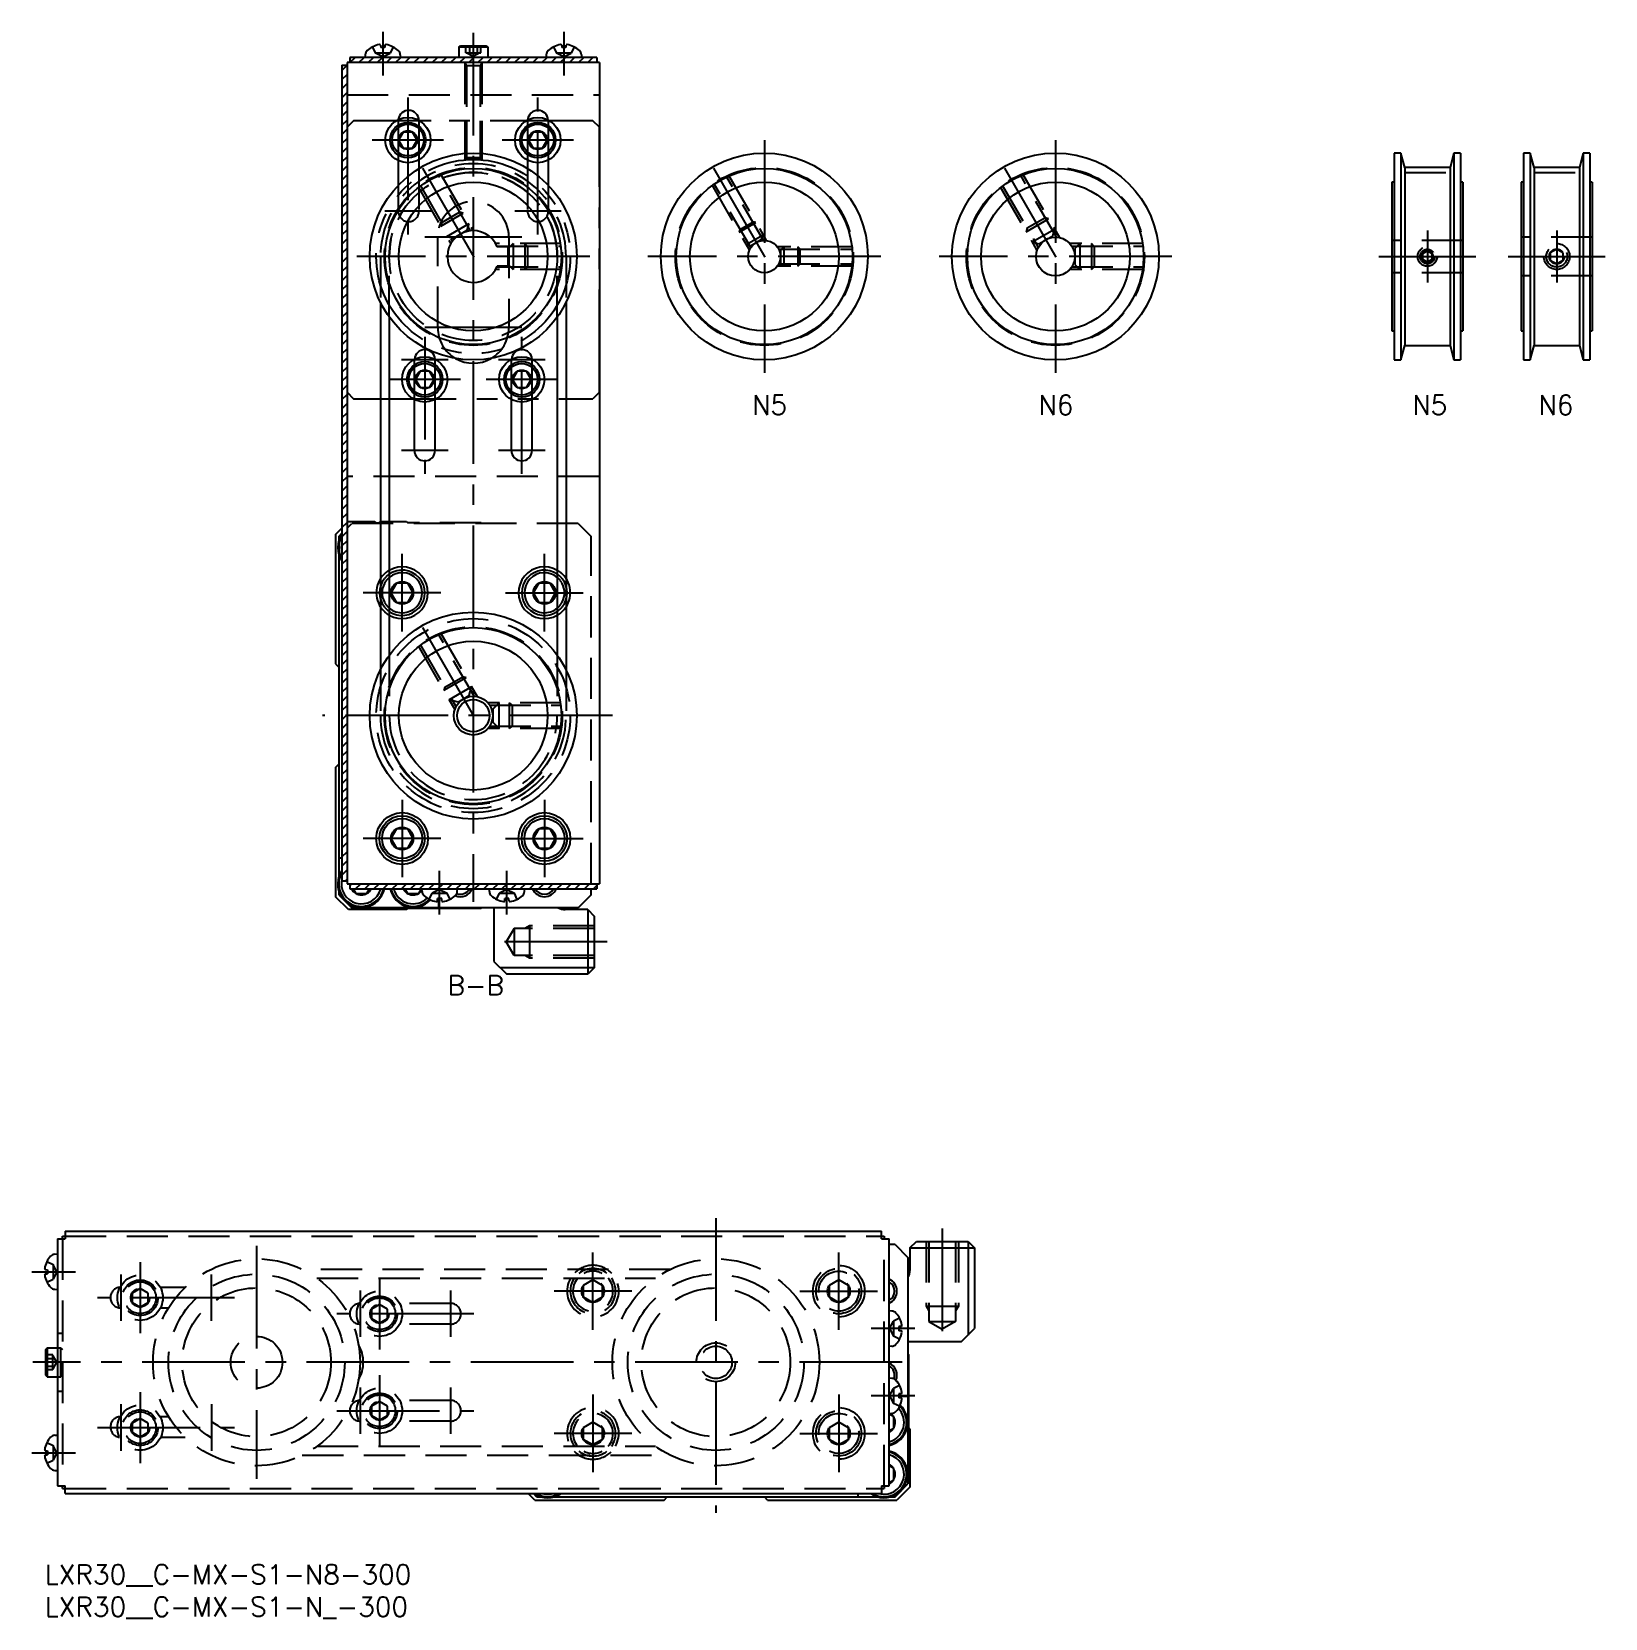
# Model space of a CAD drawing. Extents: x -2 to 623, y -8 to 279.
# Drawn here: x -2 to 241.3, y -8.3 to 237.1 of the extents above; entities that cross this region are included whole.
import ezdxf

# ---------------------------------------------------------------- set-up
doc = ezdxf.new("R2010")
doc.units = 0
doc.header["$LTSCALE"] = 0.5
for name, pattern in [('CENTER', [50.8, 31.75, -6.35, 6.35, -6.35]), ('DASHED', [19.05, 12.7, -6.35]), ('PHANTOM', [63.5, 31.75, -6.35, 6.35, -6.35, 6.35, -6.35])]:
    doc.linetypes.add(name, pattern=pattern)
for name, color, linetype in [('MSM_CENTER', 1, 'CENTER'), ('MSM_CONTINUOUS', 7, 'CONTINUOUS'), ('MSM_DASHED', 4, 'DASHED'), ('MSM_IMAGINARY', 6, 'PHANTOM'), ('MSM_NARROW', 5, 'CONTINUOUS'), ('MSM_PART_NUMBER', 7, 'CONTINUOUS')]:
    doc.layers.add(name, color=color, linetype=linetype)
doc.styles.get("Standard").update_dxf_attribs({"font": 'txt.shx', "height": 3, "bigfont": 'bigfont.shx'})

# ---------------------------------------------------------------- blocks, each defined once
blk = doc.blocks.new('*U2')
at = {"layer": 'MSM_PART_NUMBER'}
blk.add_text('LXR30__C-MX-S1-N8-300', height=3, dxfattribs=at).set_placement((0, -3))
blk = doc.blocks.new('*U3')
at = {"layer": 'MSM_PART_NUMBER'}
blk.add_text('LXR30__C-MX-S1-N_-300', height=3, dxfattribs=at).set_placement((0, -8))

msp = doc.modelspace()

# ---------------------------------------------------------------- linework, layer by layer
at = {"layer": 'MSM_CENTER'}
for p, q in [((52.26, 237.06), (52.26, 230.3)), ((66.26, 236.9), (66.26, 102.5)), ((80.26, 237.06), (80.26, 230.3)), ((56.15, 226.9), (56.15, 205.7)), ((76.24, 205.7), (76.24, 226.9)), ((59.77, 223.3), (52.57, 223.3)), ((79.86, 223.3), (72.66, 223.3)), ((61.65, 220.3), (50.65, 220.3)), ((81.74, 220.3), (70.74, 220.3)), ((111.26, 220.3), (111.26, 184.3)), ((156.26, 220.3), (156.26, 184.3)), ((58.39, 215.94), (67.26, 200.57)), ((103.39, 215.94), (112.26, 200.57)), ((148.39, 215.94), (157.26, 200.57)), ((59.77, 209.3), (52.57, 209.3)), ((79.86, 209.3), (72.66, 209.3)), ((213.76, 206.3), (213.76, 198.3)), ((233.76, 206.3), (233.76, 198.3)), ((73.76, 205.3), (58.76, 205.3)), ((84.26, 202.3), (48.26, 202.3)), ((129.26, 202.3), (93.26, 202.3)), ((174.26, 202.3), (138.26, 202.3)), ((206.26, 202.3), (221.26, 202.3)), ((226.26, 202.3), (241.26, 202.3)), ((73.76, 191.3), (58.76, 191.3)), ((58.76, 189.9), (58.76, 168.7)), ((73.76, 168.7), (73.76, 189.9)), ((62.38, 186.3), (55.18, 186.3)), ((77.38, 186.3), (70.18, 186.3)), ((64.26, 183.3), (53.26, 183.3)), ((79.26, 183.3), (68.26, 183.3)), ((62.38, 172.3), (55.18, 172.3)), ((77.38, 172.3), (70.18, 172.3)), ((55.26, 144.3), (55.26, 156.3)), ((77.26, 144.3), (77.26, 156.3)), ((61.26, 150.3), (49.26, 150.3)), ((71.26, 150.3), (83.26, 150.3)), ((58.39, 144.94), (67.26, 129.57)), ((87.76, 131.3), (42.96, 131.3)), ((55.26, 118.3), (55.26, 106.3)), ((77.26, 118.3), (77.26, 106.3)), ((61.26, 112.3), (49.26, 112.3)), ((71.26, 112.3), (83.26, 112.3)), ((61.06, 100.54), (61.06, 107.3)), ((71.46, 100.54), (71.46, 107.3)), ((86.96, 96.3), (69.37, 96.3)), ((103.76, 53.6), (103.76, 8)), ((138.76, 52), (138.76, 34.41)), ((32.76, 49.3), (32.76, 13.3)), ((14.76, 46.78), (14.76, 35.78)), ((84.76, 36.3), (84.76, 48.3)), ((122.76, 36.3), (122.76, 48.3)), ((-2, 45.3), (4.76, 45.3)), ((11.76, 44.9), (11.76, 37.7)), ((25.76, 44.9), (25.76, 37.7)), ((51.76, 44.3), (51.76, 33.3)), ((48.76, 42.42), (48.76, 35.22)), ((62.76, 42.42), (62.76, 35.22)), ((90.76, 42.3), (78.76, 42.3)), ((116.76, 42.3), (128.76, 42.3)), ((29.36, 41.28), (8.16, 41.28)), ((66.36, 38.8), (45.16, 38.8)), ((134.52, 36.5), (127.76, 36.5)), ((132.56, 31.3), (-1.84, 31.3)), ((48.76, 27.42), (48.76, 20.22)), ((51.76, 29.3), (51.76, 18.3)), ((62.76, 27.42), (62.76, 20.22)), ((11.77, 24.81), (11.77, 17.61)), ((14.76, 26.69), (14.76, 15.69)), ((25.77, 24.81), (25.77, 17.61)), ((84.76, 26.3), (84.76, 14.3)), ((122.76, 26.3), (122.76, 14.3)), ((134.52, 26.1), (127.76, 26.1)), ((45.16, 23.8), (66.36, 23.8)), ((8.17, 21.19), (29.37, 21.19)), ((90.76, 20.3), (78.76, 20.3)), ((116.76, 20.3), (128.76, 20.3)), ((-2, 17.3), (4.76, 17.3))]:
    msp.add_line(p, q, dxfattribs=at)
at = {"layer": 'MSM_CONTINUOUS'}
for p, q in [((85.36, 233.1), (47.16, 233.1)), ((47.16, 233.1), (47.16, 232.3)), ((49.55, 233.5), (49.51, 233.1)), ((51.93, 234.98), (51.95, 234.6)), ((52.58, 234.6), (51.95, 234.6)), ((52.59, 234.98), (52.58, 234.6)), ((54.98, 233.5), (55.01, 233.1)), ((64.01, 234.65), (64.26, 234.9)), ((64.01, 234.65), (64.01, 233.1)), ((68.51, 234.65), (64.01, 234.65)), ((64.26, 234.9), (68.26, 234.9)), ((68.26, 234.9), (68.51, 234.65)), ((68.51, 234.65), (68.51, 233.1)), ((77.55, 233.5), (77.51, 233.1)), ((79.93, 234.98), (79.95, 234.6)), ((80.58, 234.6), (79.95, 234.6)), ((80.59, 234.98), (80.58, 234.6)), ((82.98, 233.5), (83.01, 233.1)), ((85.36, 233.1), (85.36, 232.3)), ((45.96, 231.9), (46.76, 231.9)), ((45.96, 231.9), (45.96, 105.7)), ((46.76, 232.3), (46.76, 105.3)), ((85.76, 232.3), (46.76, 232.3)), ((85.76, 232.3), (85.76, 105.3)), ((55.43, 221.55), (54.71, 220.3)), ((56.87, 221.55), (55.43, 221.55)), ((57.59, 220.3), (56.87, 221.55)), ((75.52, 221.55), (74.8, 220.3)), ((76.96, 221.55), (75.52, 221.55)), ((77.69, 220.3), (76.96, 221.55)), ((54.71, 220.3), (55.43, 219.05)), ((55.43, 219.05), (56.87, 219.05)), ((56.87, 219.05), (57.59, 220.3)), ((74.8, 220.3), (75.52, 219.05)), ((75.52, 219.05), (76.96, 219.05)), ((76.96, 219.05), (77.69, 220.3)), ((54.66, 217.13), (54.66, 213.32)), ((57.86, 217.25), (57.86, 215.92)), ((74.66, 217.18), (74.66, 215.92)), ((77.86, 217.2), (77.86, 213.32)), ((209.66, 218.3), (208.62, 218.3)), ((208.62, 218.3), (208.62, 186.3)), ((209.66, 218.3), (209.66, 186.3)), ((210.26, 216.05), (209.66, 218.3)), ((210.26, 216.05), (210.26, 188.55)), ((217.26, 216.05), (210.26, 216.05)), ((217.86, 218.3), (217.26, 216.05)), ((217.26, 216.05), (217.26, 188.55)), ((218.9, 218.3), (217.86, 218.3)), ((217.86, 218.3), (217.86, 186.3)), ((218.9, 218.3), (218.9, 186.3)), ((228.62, 218.3), (228.62, 186.3)), ((229.66, 218.3), (228.62, 218.3)), ((229.66, 218.3), (229.66, 186.3)), ((230.26, 216.05), (229.66, 218.3)), ((237.26, 216.05), (230.26, 216.05)), ((230.26, 216.05), (230.26, 188.55)), ((237.86, 218.3), (237.26, 216.05)), ((237.26, 216.05), (237.26, 188.55)), ((237.86, 218.3), (237.86, 186.3)), ((238.9, 218.3), (237.86, 218.3)), ((238.9, 218.3), (238.9, 186.3)), ((208.26, 213.8), (208.26, 190.8)), ((208.62, 213.8), (208.26, 213.8)), ((219.26, 213.8), (218.9, 213.8)), ((219.26, 213.8), (219.26, 190.8)), ((228.26, 213.8), (228.26, 190.8)), ((228.62, 213.8), (228.26, 213.8)), ((239.26, 213.8), (238.9, 213.8)), ((239.26, 213.8), (239.26, 190.8)), ((71.66, 203.8), (69.97, 203.8)), ((71.66, 200.8), (71.66, 203.8)), ((71.66, 200.8), (69.97, 200.8)), ((51.91, 195.23), (51.91, 138.37)), ((80.61, 195.23), (80.61, 138.37)), ((53.27, 192.96), (53.27, 140.64)), ((79.25, 192.96), (79.25, 140.64)), ((208.26, 190.8), (208.62, 190.8)), ((218.9, 190.8), (219.26, 190.8)), ((228.26, 190.8), (228.62, 190.8)), ((238.9, 190.8), (239.26, 190.8)), ((209.66, 186.3), (210.26, 188.55)), ((210.26, 188.55), (217.26, 188.55)), ((217.26, 188.55), (217.86, 186.3)), ((229.66, 186.3), (230.26, 188.55)), ((230.26, 188.55), (237.26, 188.55)), ((237.26, 188.55), (237.86, 186.3)), ((58.04, 184.55), (57.32, 183.3)), ((59.48, 184.55), (58.04, 184.55)), ((60.2, 183.3), (59.48, 184.55)), ((73.04, 184.55), (72.32, 183.3)), ((74.48, 184.55), (73.04, 184.55)), ((75.2, 183.3), (74.48, 184.55)), ((208.62, 186.3), (209.66, 186.3)), ((217.86, 186.3), (218.9, 186.3)), ((228.62, 186.3), (229.66, 186.3)), ((237.86, 186.3), (238.9, 186.3)), ((57.32, 183.3), (58.04, 182.05)), ((58.04, 182.05), (59.48, 182.05)), ((59.48, 182.05), (60.2, 183.3)), ((72.32, 183.3), (73.04, 182.05)), ((73.04, 182.05), (74.48, 182.05)), ((74.48, 182.05), (75.2, 183.3)), ((57.16, 172.3), (57.16, 180.19)), ((60.36, 172.3), (60.36, 180.19)), ((72.16, 172.3), (72.16, 180.19)), ((75.36, 172.3), (75.36, 180.19)), ((44.96, 159.3), (45.96, 160.3)), ((45.46, 159), (45.96, 159.5)), ((44.96, 159.3), (44.96, 139.3)), ((45.46, 159), (45.46, 158.34)), ((45.46, 156.26), (45.46, 106.34)), ((54.4, 151.8), (53.53, 150.3)), ((53.53, 150.3), (54.4, 148.8)), ((56.13, 151.8), (54.4, 151.8)), ((56.99, 150.3), (56.13, 151.8)), ((56.13, 148.8), (56.99, 150.3)), ((76.4, 151.8), (75.53, 150.3)), ((75.53, 150.3), (76.4, 148.8)), ((78.13, 151.8), (76.4, 151.8)), ((78.99, 150.3), (78.13, 151.8)), ((78.13, 148.8), (78.99, 150.3)), ((54.4, 148.8), (56.13, 148.8)), ((76.4, 148.8), (78.13, 148.8)), ((44.96, 139.3), (45.46, 138.8)), ((44.96, 123.3), (45.46, 123.8)), ((44.96, 123.3), (44.96, 103.3)), ((54.4, 113.8), (53.53, 112.3)), ((56.13, 113.8), (54.4, 113.8)), ((56.99, 112.3), (56.13, 113.8)), ((76.4, 113.8), (75.53, 112.3)), ((78.13, 113.8), (76.4, 113.8)), ((78.99, 112.3), (78.13, 113.8)), ((53.53, 112.3), (54.4, 110.8)), ((54.4, 110.8), (56.13, 110.8)), ((56.13, 110.8), (56.99, 112.3)), ((75.53, 112.3), (76.4, 110.8)), ((76.4, 110.8), (78.13, 110.8)), ((78.13, 110.8), (78.99, 112.3)), ((45.46, 109.3), (45.96, 109.3)), ((46.76, 105.7), (45.96, 105.7)), ((46.96, 101.3), (44.96, 103.3)), ((45.46, 104.26), (45.46, 103.6)), ((45.46, 103.6), (47.46, 101.6)), ((46.76, 105.3), (85.76, 105.3)), ((47.16, 105.3), (47.16, 104.5)), ((47.16, 104.5), (85.36, 104.5)), ((47.69, 104.5), (48.1, 103.8)), ((48.1, 103.8), (49.83, 103.8)), ((49.83, 103.8), (50.23, 104.5)), ((55.69, 104.5), (56.1, 103.8)), ((56.1, 103.8), (57.83, 103.8)), ((57.83, 103.8), (58.23, 104.5)), ((58.35, 104.1), (58.31, 104.5)), ((63.78, 104.1), (63.81, 104.5)), ((68.75, 104.1), (68.71, 104.5)), ((74.18, 104.1), (74.21, 104.5)), ((84.46, 103.6), (82.46, 101.6)), ((84.46, 103.6), (84.46, 104.5)), ((85.36, 105.3), (85.36, 104.5)), ((55.96, 101.3), (46.96, 101.3)), ((82.46, 101.6), (47.46, 101.6)), ((55.96, 101.3), (56.16, 101.5)), ((67.46, 101.5), (56.16, 101.5)), ((60.73, 102.62), (60.75, 103)), ((61.38, 103), (60.75, 103)), ((60.96, 101.6), (60.96, 103)), ((61.39, 102.62), (61.38, 103)), ((67.56, 101.6), (67.46, 101.5)), ((69.46, 101.6), (69.46, 93.3)), ((71.13, 102.62), (71.15, 103)), ((71.78, 103), (71.15, 103)), ((71.79, 102.62), (71.78, 103)), ((83.96, 101.3), (80.46, 101.3)), ((83.96, 101.3), (83.96, 91.3)), ((83.96, 101.3), (84.96, 100.3)), ((84.96, 100.3), (84.96, 92.3)), ((69.46, 93.3), (71.46, 91.3)), ((84.96, 92.3), (70.46, 92.3)), ((83.96, 91.3), (71.46, 91.3)), ((84.96, 92.3), (83.96, 91.3)), ((3.16, 51.6), (129.36, 51.6)), ((3.16, 51.6), (3.16, 50.4)), ((129.36, 50.4), (129.36, 51.6)), ((1.96, 50.4), (1.96, 12.2)), ((1.96, 50.4), (3.16, 50.4)), ((2.76, 50.8), (3.16, 50.8)), ((2.76, 50.4), (2.76, 50.8)), ((129.36, 50.8), (129.76, 50.8)), ((129.36, 50.4), (130.56, 50.4)), ((129.76, 50.8), (129.76, 50.4)), ((130.56, 12.2), (130.56, 50.4)), ((131.46, 49.5), (130.56, 49.5)), ((131.46, 49.5), (133.46, 47.5)), ((133.76, 49), (134.76, 50)), ((134.76, 50), (142.76, 50)), ((142.76, 50), (142.76, 35.5)), ((142.76, 50), (143.76, 49)), ((1.56, 48.01), (1.96, 48.05)), ((133.46, 47.5), (133.46, 12.5)), ((133.76, 49), (143.76, 49)), ((133.76, 49), (133.76, 45.5)), ((143.76, 49), (143.76, 36.5)), ((0.09, 45.63), (0.46, 45.62)), ((0.09, 44.97), (0.46, 44.98)), ((0.46, 45.62), (0.46, 44.98)), ((1.56, 42.59), (1.96, 42.55)), ((130.96, 39.21), (130.56, 39.25)), ((132.44, 36.83), (132.06, 36.82)), ((132.06, 36.82), (132.06, 36.18)), ((132.44, 36.17), (132.06, 36.18)), ((133.46, 34.5), (141.76, 34.5)), ((141.76, 34.5), (143.76, 36.5)), ((0.16, 33.3), (0.41, 33.55)), ((0.16, 29.3), (0.16, 33.3)), ((0.41, 33.55), (0.41, 29.05)), ((0.41, 33.55), (1.96, 33.55)), ((130.96, 33.79), (130.56, 33.75)), ((133.46, 32.6), (133.56, 32.5)), ((133.56, 32.5), (133.56, 21.2)), ((0.41, 29.05), (0.16, 29.3)), ((0.41, 29.05), (1.96, 29.05)), ((130.96, 28.81), (130.56, 28.85)), ((132.44, 26.43), (132.06, 26.42)), ((132.06, 26.42), (132.06, 25.78)), ((133.46, 26), (132.06, 26)), ((132.44, 25.77), (132.06, 25.78)), ((130.96, 23.39), (130.56, 23.35)), ((131.26, 22.87), (130.56, 23.27)), ((131.26, 21.13), (131.26, 22.87)), ((1.56, 20.01), (1.96, 20.05)), ((130.56, 20.73), (131.26, 21.13)), ((133.76, 21), (133.56, 21.2)), ((133.76, 21), (133.76, 12)), ((0.09, 17.63), (0.46, 17.62)), ((0.46, 17.62), (0.46, 16.98)), ((0.09, 16.97), (0.46, 16.98)), ((131.26, 14.87), (130.56, 15.27)), ((131.26, 13.13), (131.26, 14.87)), ((1.56, 14.59), (1.96, 14.55)), ((130.56, 12.73), (131.26, 13.13)), ((131.46, 10.5), (133.46, 12.5)), ((1.96, 12.2), (3.16, 12.2)), ((2.76, 11.8), (2.76, 12.2)), ((2.76, 11.8), (3.16, 11.8)), ((3.16, 11), (3.16, 12.2)), ((3.16, 11), (129.36, 11)), ((75.76, 10), (74.76, 11)), ((76.06, 10.5), (75.56, 11)), ((75.76, 10), (95.76, 10)), ((76.06, 10.5), (76.73, 10.5)), ((78.8, 10.5), (128.73, 10.5)), ((95.76, 10), (96.26, 10.5)), ((111.76, 10), (111.26, 10.5)), ((111.76, 10), (131.76, 10)), ((125.76, 10.5), (125.76, 11)), ((129.36, 12.2), (130.56, 12.2)), ((129.36, 12.2), (129.36, 11)), ((129.36, 11.8), (129.76, 11.8)), ((129.76, 12.2), (129.76, 11.8)), ((130.8, 10.5), (131.46, 10.5)), ((133.76, 12), (131.76, 10))]:
    msp.add_line(p, q, dxfattribs=at)
for centre, radius in [((56.15, 220.3), 3.5), ((76.24, 220.3), 3.5), ((56.15, 220.3), 2.75), ((56.15, 220.3), 2.45), ((56.15, 220.3), 1.44), ((76.24, 220.3), 2.75), ((76.24, 220.3), 2.45), ((76.24, 220.3), 1.44), ((66.26, 202.3), 16), ((66.26, 202.3), 13.62), ((111.26, 202.3), 16), ((111.26, 202.3), 13.62), ((156.26, 202.3), 16), ((156.26, 202.3), 13.62), ((66.26, 202.3), 11.5), ((111.26, 202.3), 11.5), ((156.26, 202.3), 11.5), ((111.26, 202.3), 2.5), ((156.26, 202.3), 3), ((58.76, 183.3), 3.5), ((73.76, 183.3), 3.5), ((58.76, 183.3), 2.75), ((58.76, 183.3), 2.45), ((58.76, 183.3), 1.44), ((73.76, 183.3), 2.75), ((73.76, 183.3), 2.45), ((73.76, 183.3), 1.44), ((55.26, 150.3), 1.73), ((77.26, 150.3), 1.73), ((66.26, 131.3), 16), ((66.26, 131.3), 13.62), ((66.26, 131.3), 11.5), ((66.26, 131.3), 3), ((66.26, 131.3), 2.5), ((55.26, 112.3), 4), ((55.26, 112.3), 3.5), ((55.26, 112.3), 3.1), ((77.26, 112.3), 4), ((77.26, 112.3), 3.5), ((77.26, 112.3), 3.1), ((55.26, 112.3), 1.73), ((77.26, 112.3), 1.73)]:
    msp.add_circle(centre, radius, dxfattribs=at)
for centre, radius, start, end in [((50.54, 233.42), 1, 133.4267, 175), ((52.26, 231.6), 3.5, 98.5396, 133.4267), ((51.73, 234.78), 0.284, 44.1872, 87.0617), ((52.8, 234.78), 0.284, 92.9383, 135.8128), ((52.26, 231.6), 3.5, 46.5733, 81.4604), ((53.98, 233.42), 1, 5, 46.5733), ((78.54, 233.42), 1, 133.4267, 175), ((80.26, 231.6), 3.5, 98.5396, 133.4267), ((79.73, 234.78), 0.284, 44.1872, 87.0617), ((80.8, 234.78), 0.284, 92.9383, 135.8128), ((80.26, 231.6), 3.5, 46.5733, 81.4604), ((81.98, 233.42), 1, 5, 46.5733), ((56.26, 223.3), 1.6, 1.8912, 173.8055), ((76.26, 223.3), 1.6, 3.7614, 175.5224), ((66.26, 202.3), 4, 22.0243, 337.9757), ((58.76, 186.3), 1.6, 4.1217, 175.8783), ((66.26, 191.3), 5.5, 239.963, 300.037), ((73.76, 186.3), 1.6, 4.1217, 175.8783), ((58.76, 172.3), 1.6, 180, 0), ((73.76, 172.3), 1.6, 180, 0), ((48.96, 157.3), 3.65, 145.2778, 214.7222), ((48.96, 157.3), 3.5, 148.9979, 211.0021), ((48.96, 157.3), 3.1, 165.4089, 194.5911), ((55.26, 150.3), 4, 133.4325, 226.5675), ((55.26, 150.3), 3.5, 141.7868, 218.2132), ((55.26, 150.3), 4, 240.1653, 119.8347), ((55.26, 150.3), 3.5, 235.3493, 124.6507), ((55.26, 150.3), 3.1, 230.0637, 129.9363), ((77.26, 150.3), 4, 60.1653, 299.8347), ((77.26, 150.3), 3.5, 55.3493, 304.6507), ((77.26, 150.3), 3.1, 50.0637, 309.9363), ((77.26, 150.3), 4, 313.4325, 46.5675), ((77.26, 150.3), 3.5, 321.7868, 38.2132), ((55.26, 150.3), 3.1, 152.5107, 207.4893), ((77.26, 150.3), 3.1, 332.5107, 27.4893), ((48.96, 105.3), 3.65, 145.2778, 347.3392), ((48.96, 105.3), 3.5, 148.9979, 346.787), ((48.96, 105.3), 3.1, 165.4089, 345.0448), ((48.96, 105.3), 1.73, 207.5085, 332.4915), ((56.96, 105.3), 3.65, 192.6608, 316.9242), ((56.96, 105.3), 3.5, 193.213, 316.1435), ((56.96, 105.3), 3.1, 194.9552, 314.3332), ((56.96, 105.3), 1.73, 207.5085, 322.4079), ((59.34, 104.18), 1, 185, 226.5733), ((61.06, 106), 3.5, 226.5733, 261.4604), ((61.06, 106), 3.5, 278.5396, 313.4267), ((62.78, 104.18), 1, 313.4267, 355), ((64.26, 105.3), 1.62, 249.5512, 330.4276), ((69.74, 104.18), 1, 185, 226.5733), ((71.46, 106), 3.5, 226.5733, 261.4604), ((71.46, 106), 3.5, 278.5396, 313.4267), ((73.18, 104.18), 1, 313.4267, 355), ((77.26, 105.3), 1.62, 209.5724, 330.4276), ((60.53, 102.82), 0.284, 272.9383, 315.8128), ((61.6, 102.82), 0.284, 224.1872, 267.0617), ((70.93, 102.82), 0.284, 272.9383, 315.8128), ((72, 102.82), 0.284, 224.1872, 267.0617), ((80.46, 103.3), 2, 238.2117, 270), ((3.46, 45.3), 3.5, 136.5733, 171.4604), ((1.65, 47.02), 1, 95, 136.5733), ((0.28, 45.83), 0.284, 182.9383, 225.8128), ((0.28, 44.77), 0.284, 134.1872, 177.0617), ((3.46, 45.3), 3.5, 188.5396, 223.4267), ((131.76, 45.5), 2, 328.2117, 0), ((1.65, 43.58), 1, 223.4267, 265), ((129.76, 42.3), 1.62, 299.5724, 60.4276), ((130.88, 38.22), 1, 43.4267, 85), ((129.06, 36.5), 3.5, 8.5396, 43.4267), ((132.24, 37.03), 0.284, 314.1872, 357.0617), ((129.06, 36.5), 3.5, 316.5733, 351.4604), ((132.24, 35.97), 0.284, 2.9383, 45.8128), ((130.88, 34.78), 1, 275, 316.5733), ((129.76, 29.3), 1.62, 339.5512, 60.4276), ((130.88, 27.82), 1, 43.4267, 85), ((129.06, 26.1), 3.5, 8.5396, 43.4267), ((129.76, 22), 3.65, 282.6608, 46.9242), ((129.06, 26.1), 3.5, 316.5733, 351.4604), ((132.24, 26.63), 0.284, 314.1872, 357.0617), ((132.24, 25.57), 0.284, 2.9383, 45.8128), ((129.76, 22), 3.5, 283.213, 46.1435), ((129.76, 22), 3.1, 284.9552, 44.3332), ((129.76, 22), 1.73, 297.5085, 52.4079), ((130.88, 24.38), 1, 275, 316.5733), ((3.46, 17.3), 3.5, 136.5733, 171.4604), ((1.65, 19.02), 1, 95, 136.5733), ((0.28, 17.83), 0.284, 182.9383, 225.8128), ((129.76, 14), 3.65, 235.2778, 77.3392), ((129.76, 14), 3.5, 238.9979, 76.787), ((0.28, 16.77), 0.284, 134.1872, 177.0617), ((3.46, 17.3), 3.5, 188.5396, 223.4267), ((1.65, 15.58), 1, 223.4267, 265), ((129.76, 14), 3.1, 255.4089, 75.0448), ((129.76, 14), 1.73, 297.5085, 62.4915), ((77.76, 14), 3.65, 235.2778, 304.7222), ((77.76, 14), 3.5, 238.9979, 301.0021), ((77.76, 14), 3.1, 255.4089, 284.5911)]:
    msp.add_arc(centre, radius, start, end, dxfattribs=at)
at = {"layer": 'MSM_DASHED'}
for p, q in [((50.65, 234.71), (51.12, 233.77)), ((52.26, 233.17), (51.12, 233.77)), ((53.41, 233.77), (51.12, 233.77)), ((52.26, 233.17), (53.41, 233.77)), ((53.87, 234.71), (53.41, 233.77)), ((65.11, 233.8), (65.11, 234.9)), ((65.11, 233.8), (67.42, 233.8)), ((66.26, 233.22), (65.26, 233.8)), ((65.68, 234.9), (65.68, 233.8)), ((67.26, 233.8), (66.26, 233.22)), ((66.84, 234.9), (66.84, 233.8)), ((67.42, 233.8), (67.42, 234.9)), ((78.65, 234.71), (79.12, 233.77)), ((80.26, 233.17), (79.12, 233.77)), ((81.41, 233.77), (79.12, 233.77)), ((80.26, 233.17), (81.41, 233.77)), ((81.87, 234.71), (81.41, 233.77)), ((64.95, 232.25), (65.2, 231.81)), ((64.96, 232.2), (64.96, 217.54)), ((67.56, 231.81), (64.96, 231.81)), ((65.2, 231.81), (65.2, 217.3)), ((67.57, 232.25), (67.32, 231.81)), ((67.32, 231.81), (67.32, 217.3)), ((67.56, 232.2), (67.56, 217.54)), ((46.76, 227.3), (85.76, 227.3)), ((54.66, 223.3), (54.66, 217.13)), ((57.86, 223.3), (57.86, 217.25)), ((74.66, 223.3), (74.66, 217.18)), ((77.86, 223.3), (77.86, 217.2)), ((57.86, 215.92), (57.86, 209.3)), ((67.56, 217.54), (64.96, 217.54)), ((65.2, 217.3), (64.96, 217.54)), ((67.32, 217.3), (65.2, 217.3)), ((67.32, 217.3), (67.56, 217.54)), ((74.66, 215.92), (74.66, 209.3)), ((65.84, 206.28), (60.84, 214.94)), ((61.19, 215.08), (66.26, 206.3)), ((109.17, 203.67), (103.44, 213.61)), ((111.11, 204.8), (105.38, 214.73)), ((105.73, 214.89), (111.56, 204.78)), ((156.4, 205.3), (150.84, 214.94)), ((151.19, 215.08), (156.88, 205.24)), ((210.26, 215.29), (217.26, 215.29)), ((230.26, 215.29), (237.26, 215.29)), ((54.66, 213.32), (54.66, 209.3)), ((57.73, 213.08), (62.8, 204.3)), ((58.03, 213.31), (63.03, 204.66)), ((77.86, 213.32), (77.86, 209.3)), ((103.13, 213.39), (108.96, 203.28)), ((147.73, 213.08), (153.41, 203.24)), ((148.03, 213.31), (153.6, 203.68)), ((61.24, 206.99), (64.71, 208.99)), ((61.4, 207.58), (64.12, 209.15)), ((64.71, 208.99), (64.12, 209.15)), ((61.4, 207.58), (61.24, 206.99)), ((62.15, 205.41), (65.62, 207.41)), ((63.18, 205.14), (65.34, 206.39)), ((65.34, 206.39), (65.62, 207.41)), ((107.37, 206.05), (109.96, 207.55)), ((107.48, 206.47), (107.37, 206.05)), ((107.48, 206.47), (109.54, 207.66)), ((109.96, 207.55), (109.54, 207.66)), ((151.74, 206.12), (155.21, 208.12)), ((151.9, 206.71), (151.74, 206.12)), ((151.9, 206.71), (154.62, 208.28)), ((152.65, 204.55), (156.12, 206.55)), ((155.21, 208.12), (154.62, 208.28)), ((155.84, 205.52), (156.12, 206.55)), ((60.76, 191.3), (60.76, 205.3)), ((62.15, 205.41), (63.18, 205.14)), ((79.86, 204.3), (69.73, 204.3)), ((69.92, 203.92), (79.92, 203.92)), ((72.41, 204.3), (71.66, 203.55)), ((71.76, 205.3), (71.76, 191.3)), ((72.41, 204.3), (72.41, 200.3)), ((74.66, 203.87), (74.23, 204.3)), ((74.23, 204.3), (74.23, 200.3)), ((74.66, 203.87), (74.66, 200.73)), ((108.46, 204.15), (111.06, 205.65)), ((108.46, 204.15), (109.15, 203.97)), ((109.15, 203.97), (110.88, 204.97)), ((110.88, 204.97), (111.06, 205.65)), ((124.86, 203.8), (113.26, 203.8)), ((114.26, 203.8), (113.76, 203.3)), ((114.26, 203.8), (114.26, 200.8)), ((116.76, 203.49), (116.45, 203.8)), ((116.45, 203.8), (116.45, 200.8)), ((152.65, 204.55), (153.68, 204.27)), ((153.68, 204.27), (155.84, 205.52)), ((169.86, 204.3), (158.5, 204.3)), ((158.79, 203.92), (169.92, 203.92)), ((160.01, 204.3), (159.26, 203.55)), ((160.01, 204.3), (160.01, 200.3)), ((162.26, 203.87), (161.83, 204.3)), ((161.83, 204.3), (161.83, 200.3)), ((162.26, 203.87), (162.26, 200.73)), ((219.26, 204.8), (208.26, 204.8)), ((239.26, 205.3), (228.26, 205.3)), ((51.91, 202.3), (51.91, 195.23)), ((53.27, 192.96), (53.27, 202.3)), ((71.66, 203.55), (71.66, 201.05)), ((79.25, 192.96), (79.25, 202.3)), ((80.61, 202.3), (80.61, 195.23)), ((113.5, 203.42), (124.92, 203.42)), ((113.76, 203.3), (113.76, 201.3)), ((113.76, 201.3), (114.26, 200.8)), ((116.76, 203.49), (116.76, 201.11)), ((159.26, 203.55), (159.26, 201.05)), ((213.76, 203.17), (213.01, 202.73)), ((213.01, 202.73), (213.01, 201.87)), ((213.01, 201.87), (213.76, 201.43)), ((214.51, 202.73), (213.76, 203.17)), ((213.76, 201.43), (214.51, 201.87)), ((214.51, 201.87), (214.51, 202.73)), ((233.76, 203.45), (232.76, 202.88)), ((232.76, 202.88), (232.76, 201.72)), ((232.76, 201.72), (233.76, 201.15)), ((234.76, 202.88), (233.76, 203.45)), ((233.76, 201.15), (234.76, 201.72)), ((234.76, 201.72), (234.76, 202.88)), ((79.86, 200.3), (69.73, 200.3)), ((69.92, 200.68), (79.92, 200.68)), ((71.66, 201.05), (72.41, 200.3)), ((74.23, 200.3), (74.66, 200.73)), ((124.86, 200.8), (113.26, 200.8)), ((113.5, 201.18), (124.92, 201.18)), ((116.45, 200.8), (116.76, 201.11)), ((169.86, 200.3), (158.5, 200.3)), ((158.79, 200.68), (169.92, 200.68)), ((159.26, 201.05), (160.01, 200.3)), ((161.83, 200.3), (162.26, 200.73)), ((219.26, 199.8), (208.26, 199.8)), ((239.26, 199.3), (228.26, 199.3)), ((57.16, 180.19), (57.16, 186.3)), ((60.36, 180.19), (60.36, 186.3)), ((72.16, 180.19), (72.16, 186.3)), ((75.36, 180.19), (75.36, 186.3)), ((85.76, 168.3), (46.76, 168.3)), ((46.76, 161.1), (46.96, 161.3)), ((46.76, 160.3), (47.46, 161)), ((46.96, 161.3), (51.06, 161.3)), ((82.46, 161), (47.46, 161)), ((51.86, 161.3), (55.96, 161.3)), ((55.96, 161.3), (56.16, 161.1)), ((67.46, 161.1), (56.16, 161.1)), ((67.46, 161.1), (67.56, 161)), ((82.46, 161), (84.46, 159)), ((84.46, 105.3), (84.46, 159)), ((58.03, 142.31), (63.6, 132.68)), ((66.4, 134.3), (60.84, 143.94)), ((61.19, 144.08), (66.88, 134.24)), ((53.27, 140.64), (53.27, 131.3)), ((57.73, 142.08), (63.41, 132.24)), ((79.25, 140.64), (79.25, 131.3)), ((51.91, 138.37), (51.91, 131.3)), ((80.61, 138.37), (80.61, 131.3)), ((65.18, 137.17), (61.72, 135.17)), ((61.86, 135.69), (61.72, 135.17)), ((61.86, 135.69), (64.67, 137.31)), ((65.99, 135.76), (62.53, 133.76)), ((65.18, 137.17), (64.67, 137.31)), ((65.63, 134.4), (65.99, 135.76)), ((63.9, 133.4), (62.53, 133.76)), ((63.9, 133.4), (65.63, 134.4)), ((79.86, 133.3), (68.5, 133.3)), ((68.79, 132.92), (79.92, 132.92)), ((69.26, 132.3), (70.26, 133.3)), ((70.26, 129.3), (70.26, 133.3)), ((71.88, 129.3), (71.88, 133.3)), ((72.26, 132.92), (71.88, 133.3)), ((72.26, 132.92), (72.26, 129.68)), ((69.26, 132.3), (69.26, 130.3)), ((69.26, 130.3), (70.26, 129.3)), ((79.86, 129.3), (68.5, 129.3)), ((68.79, 129.68), (79.92, 129.68)), ((71.88, 129.3), (72.26, 129.68)), ((59.45, 102.89), (59.92, 103.83)), ((61.06, 104.43), (59.92, 103.83)), ((59.92, 103.83), (62.21, 103.83)), ((61.06, 104.43), (62.21, 103.83)), ((62.67, 102.89), (62.21, 103.83)), ((69.85, 102.89), (70.32, 103.83)), ((71.46, 104.43), (70.32, 103.83)), ((70.32, 103.83), (72.61, 103.83)), ((71.46, 104.43), (72.61, 103.83)), ((73.07, 102.89), (72.61, 103.83)), ((72.56, 98.37), (71.37, 96.3)), ((84.96, 98.37), (72.56, 98.37)), ((72.56, 98.37), (72.56, 94.23)), ((74.96, 98.8), (74.21, 98.37)), ((84.96, 98.8), (74.96, 98.8)), ((74.96, 98.8), (74.96, 93.8)), ((72.56, 94.23), (71.37, 96.3)), ((84.96, 94.23), (72.56, 94.23)), ((74.96, 93.8), (74.21, 94.23)), ((84.96, 93.8), (74.96, 93.8)), ((2.76, 50.4), (2.76, 12.2)), ((3.16, 50.8), (129.36, 50.8)), ((129.76, 12.2), (129.76, 50.4)), ((136.26, 50), (136.26, 40)), ((136.69, 50), (136.69, 37.6)), ((140.83, 50), (140.83, 37.6)), ((141.26, 50), (141.26, 40)), ((0.35, 46.91), (1.29, 46.44)), ((1.9, 45.3), (1.29, 46.44)), ((1.29, 46.44), (1.29, 44.15)), ((1.9, 45.3), (1.29, 44.15)), ((96.69, 45.65), (39.83, 45.65)), ((42.1, 44.29), (94.42, 44.29)), ((0.35, 43.69), (1.29, 44.15)), ((14.76, 42.72), (13.51, 42)), ((13.51, 42), (13.51, 40.56)), ((16.01, 42), (14.76, 42.72)), ((16.01, 40.56), (16.01, 42)), ((17.86, 42.9), (21.74, 42.9)), ((84.76, 44.03), (83.26, 43.17)), ((83.26, 43.17), (83.26, 41.43)), ((86.26, 43.17), (84.76, 44.03)), ((86.26, 41.43), (86.26, 43.17)), ((122.76, 44.03), (121.26, 43.17)), ((121.26, 43.17), (121.26, 41.43)), ((124.26, 43.17), (122.76, 44.03)), ((124.26, 41.43), (124.26, 43.17)), ((13.51, 40.56), (14.76, 39.84)), ((14.76, 39.84), (16.01, 40.56)), ((17.88, 39.7), (19.14, 39.7)), ((51.76, 40.24), (50.51, 39.52)), ((50.51, 39.52), (50.51, 38.08)), ((53.01, 39.52), (51.76, 40.24)), ((53.01, 38.08), (53.01, 39.52)), ((62.76, 40.4), (54.87, 40.4)), ((83.26, 41.43), (84.76, 40.57)), ((84.76, 40.57), (86.26, 41.43)), ((121.26, 41.43), (122.76, 40.57)), ((122.76, 40.57), (124.26, 41.43)), ((136.26, 40), (141.26, 40)), ((136.26, 40), (136.69, 39.25)), ((141.26, 40), (140.83, 39.25)), ((50.51, 38.08), (51.76, 37.36)), ((51.76, 37.36), (53.01, 38.08)), ((62.76, 37.2), (54.87, 37.2)), ((130.63, 36.5), (131.24, 37.64)), ((132.17, 38.11), (131.24, 37.64)), ((131.24, 37.64), (131.24, 35.35)), ((136.69, 37.6), (140.83, 37.6)), ((136.69, 37.6), (138.76, 36.41)), ((140.83, 37.6), (138.76, 36.41)), ((1.96, 35.81), (2.76, 35.81)), ((130.63, 36.5), (131.24, 35.35)), ((132.17, 34.89), (131.24, 35.35)), ((1.26, 32.45), (0.16, 32.45)), ((1.26, 30.15), (1.26, 32.45)), ((1.26, 32.3), (1.84, 31.3)), ((1.96, 33.55), (2.51, 33.55)), ((2.51, 29.05), (2.51, 33.55)), ((2.51, 33.55), (2.76, 33.3)), ((0.16, 31.88), (1.26, 31.88)), ((0.16, 30.72), (1.26, 30.72)), ((1.26, 30.15), (0.16, 30.15)), ((1.84, 31.3), (1.26, 30.3)), ((1.96, 29.05), (2.51, 29.05)), ((2.76, 29.3), (2.51, 29.05)), ((130.63, 26.1), (131.24, 27.24)), ((132.17, 27.71), (131.24, 27.24)), ((131.24, 27.24), (131.24, 24.95)), ((2.76, 26.79), (1.96, 26.79)), ((51.76, 25.24), (50.51, 24.52)), ((53.01, 24.52), (51.76, 25.24)), ((62.76, 25.4), (54.87, 25.4)), ((130.63, 26.1), (131.24, 24.95)), ((132.17, 24.49), (131.24, 24.95)), ((14.76, 22.63), (13.51, 21.91)), ((16.01, 21.91), (14.76, 22.63)), ((17.81, 22.9), (19.14, 22.9)), ((50.51, 24.52), (50.51, 23.08)), ((50.51, 23.08), (51.76, 22.36)), ((51.76, 22.36), (53.01, 23.08)), ((53.01, 23.08), (53.01, 24.52)), ((62.76, 22.2), (54.87, 22.2)), ((13.51, 21.91), (13.51, 20.47)), ((13.51, 20.47), (14.76, 19.74)), ((14.76, 19.74), (16.01, 20.47)), ((16.01, 20.47), (16.01, 21.91)), ((17.93, 19.7), (21.74, 19.7)), ((84.76, 22.03), (83.26, 21.17)), ((83.26, 21.17), (83.26, 19.43)), ((86.26, 21.17), (84.76, 22.03)), ((86.26, 19.43), (86.26, 21.17)), ((122.76, 22.03), (121.26, 21.17)), ((121.26, 21.17), (121.26, 19.43)), ((124.26, 21.17), (122.76, 22.03)), ((124.26, 19.43), (124.26, 21.17)), ((0.35, 18.91), (1.29, 18.44)), ((1.29, 18.44), (1.29, 16.15)), ((1.9, 17.3), (1.29, 18.44)), ((1.9, 17.3), (1.29, 16.15)), ((42.1, 18.31), (94.42, 18.31)), ((83.26, 19.43), (84.76, 18.57)), ((84.76, 18.57), (86.26, 19.43)), ((121.26, 19.43), (122.76, 18.57)), ((122.76, 18.57), (124.26, 19.43)), ((0.35, 15.69), (1.29, 16.15)), ((39.83, 16.95), (96.69, 16.95)), ((3.16, 11.8), (129.36, 11.8))]:
    msp.add_line(p, q, dxfattribs=at)
for centre, radius in [((66.26, 202.3), 13.75), ((111.26, 202.3), 13.75), ((156.26, 202.3), 13.75), ((66.26, 202.3), 12.99), ((213.76, 202.3), 1.5), ((233.76, 202.3), 2), ((233.76, 202.3), 1.62), ((213.76, 202.3), 1.12), ((213.76, 202.3), 0.866), ((233.76, 202.3), 1.15), ((66.26, 131.3), 15), ((66.26, 131.3), 13.75), ((32.76, 31.3), 16), ((103.76, 31.3), 16), ((14.76, 41.28), 3.5), ((32.76, 31.3), 13.62), ((103.76, 31.3), 13.62), ((122.76, 42.3), 4), ((122.76, 42.3), 3.5), ((122.76, 42.3), 3.1), ((14.76, 41.28), 2.75), ((14.76, 41.28), 2.45), ((14.76, 41.28), 1.44), ((32.76, 31.3), 11.5), ((51.76, 38.8), 3.5), ((84.76, 42.3), 1.73), ((103.76, 31.3), 11.5), ((122.76, 42.3), 1.73), ((51.76, 38.8), 2.75), ((51.76, 38.8), 2.45), ((51.76, 38.8), 1.44), ((32.76, 31.3), 4), ((103.76, 31.3), 3), ((103.76, 31.3), 2.5), ((51.76, 23.8), 3.5), ((14.76, 21.19), 3.5), ((51.76, 23.8), 2.75), ((51.76, 23.8), 2.45), ((51.76, 23.8), 1.44), ((14.76, 21.19), 2.75), ((14.76, 21.19), 2.45), ((14.76, 21.19), 1.44), ((122.76, 20.3), 4), ((122.76, 20.3), 3.5), ((122.76, 20.3), 3.1), ((84.76, 20.3), 1.73), ((122.76, 20.3), 1.73)]:
    msp.add_circle(centre, radius, dxfattribs=at)
for centre, radius, start, end in [((64.86, 232.2), 0.1, 0, 90), ((67.66, 232.2), 0.1, 90, 180), ((56.26, 223.3), 1.6, 173.8055, 180), ((56.26, 223.3), 1.6, 0, 1.8912), ((76.26, 223.3), 1.6, 175.5224, 180), ((76.26, 223.3), 1.6, 0, 3.7614), ((66.26, 202.3), 14.35, 0, 180), ((66.26, 202.3), 12.99, 0, 180), ((56.26, 209.3), 1.6, 180, 0), ((66.26, 205.3), 5.5, 0, 180), ((76.26, 209.3), 1.6, 180, 0), ((66.26, 191.3), 5.5, 180, 239.963), ((66.26, 191.3), 5.5, 300.037, 0), ((58.76, 186.3), 1.6, 175.8783, 180), ((58.76, 186.3), 1.6, 0, 4.1217), ((73.76, 186.3), 1.6, 175.8783, 180), ((73.76, 186.3), 1.6, 0, 4.1217), ((51.46, 161.6), 0.5, 216.8699, 323.1301), ((55.26, 150.3), 4, 119.8347, 133.4325), ((55.26, 150.3), 3.5, 124.6507, 141.7868), ((55.26, 150.3), 3.1, 129.9363, 152.5107), ((77.26, 150.3), 4, 46.5675, 60.1653), ((77.26, 150.3), 3.5, 38.2132, 55.3493), ((77.26, 150.3), 3.1, 27.4893, 50.0637), ((55.26, 150.3), 3.1, 207.4893, 230.0637), ((55.26, 150.3), 3.5, 218.2132, 235.3493), ((55.26, 150.3), 4, 226.5675, 240.1653), ((77.26, 150.3), 3.1, 309.9363, 332.5107), ((77.26, 150.3), 3.5, 304.6507, 321.7868), ((77.26, 150.3), 4, 299.8347, 313.4325), ((66.26, 131.3), 14.35, 180, 0), ((66.26, 131.3), 12.99, 180, 0), ((84.76, 42.3), 4, 150.1653, 29.8347), ((84.76, 42.3), 3.5, 145.3493, 34.6507), ((84.76, 42.3), 3.1, 140.0637, 39.9363), ((84.76, 42.3), 4, 43.4325, 136.5675), ((84.76, 42.3), 3.5, 51.7868, 128.2132), ((84.76, 42.3), 3.1, 62.5107, 117.4893), ((11.76, 41.3), 1.6, 93.7614, 265.5224), ((48.76, 38.8), 1.6, 94.1217, 265.8783), ((62.76, 38.8), 1.6, 270, 90), ((43.76, 31.3), 5.5, 329.963, 30.037), ((48.76, 23.8), 1.6, 94.1217, 265.8783), ((62.76, 23.8), 1.6, 270, 90), ((11.76, 21.3), 1.6, 91.8912, 263.8055), ((84.76, 20.3), 4, 330.1653, 209.8347), ((84.76, 20.3), 3.5, 325.3493, 214.6507), ((84.76, 20.3), 3.1, 320.0637, 219.9363), ((84.76, 20.3), 4, 223.4325, 316.5675), ((84.76, 20.3), 3.5, 231.7868, 308.2132), ((84.76, 20.3), 3.1, 242.5107, 297.4893)]:
    msp.add_arc(centre, radius, start, end, dxfattribs=at)
at = {"layer": 'MSM_IMAGINARY'}
for p, q in [((47.76, 223.3), (46.76, 222.3)), ((84.76, 223.3), (47.76, 223.3)), ((64.96, 223.3), (64.96, 217.24)), ((65.2, 223.3), (65.2, 217.3)), ((67.32, 223.3), (67.32, 217.3)), ((67.56, 223.3), (67.56, 217.24)), ((85.76, 222.3), (84.76, 223.3)), ((46.76, 222.3), (46.76, 181.3)), ((85.76, 181.3), (85.76, 222.3)), ((46.76, 181.3), (47.76, 180.3)), ((47.76, 180.3), (84.76, 180.3)), ((85.76, 181.3), (84.76, 180.3))]:
    msp.add_line(p, q, dxfattribs=at)
msp.add_circle((66.26, 202.3), 15, dxfattribs=at)
at = {"layer": 'MSM_NARROW'}
for p, q in [((47.18, 232.3), (47.98, 233.1)), ((48.59, 232.3), (49.39, 233.1)), ((50.01, 232.3), (50.81, 233.1)), ((51.42, 232.3), (52.22, 233.1)), ((52.84, 232.3), (53.64, 233.1)), ((54.25, 232.3), (55.05, 233.1)), ((55.67, 232.3), (56.47, 233.1)), ((57.08, 232.3), (57.88, 233.1)), ((58.49, 232.3), (59.29, 233.1)), ((59.91, 232.3), (60.71, 233.1)), ((61.32, 232.3), (62.12, 233.1)), ((62.74, 232.3), (63.54, 233.1)), ((64.15, 232.3), (64.95, 233.1)), ((65.57, 232.3), (66.37, 233.1)), ((66.98, 232.3), (67.78, 233.1)), ((68.39, 232.3), (69.19, 233.1)), ((69.81, 232.3), (70.61, 233.1)), ((71.22, 232.3), (72.02, 233.1)), ((72.64, 232.3), (73.44, 233.1)), ((74.05, 232.3), (74.85, 233.1)), ((75.46, 232.3), (76.26, 233.1)), ((76.88, 232.3), (77.68, 233.1)), ((78.29, 232.3), (79.09, 233.1)), ((79.71, 232.3), (80.51, 233.1)), ((81.12, 232.3), (81.92, 233.1)), ((82.54, 232.3), (83.34, 233.1)), ((83.95, 232.3), (84.75, 233.1)), ((45.96, 231.08), (46.76, 231.88)), ((45.96, 229.67), (46.76, 230.47)), ((45.96, 228.25), (46.76, 229.05)), ((45.96, 226.84), (46.76, 227.64)), ((45.96, 225.42), (46.76, 226.22)), ((45.96, 224.01), (46.76, 224.81)), ((45.96, 222.6), (46.76, 223.4)), ((45.96, 221.18), (46.76, 221.98)), ((45.96, 219.77), (46.76, 220.57)), ((45.96, 218.35), (46.76, 219.15)), ((45.96, 216.94), (46.76, 217.74)), ((45.96, 215.52), (46.76, 216.32)), ((45.96, 214.11), (46.76, 214.91)), ((45.96, 212.7), (46.76, 213.5)), ((45.96, 211.28), (46.76, 212.08)), ((45.96, 209.87), (46.76, 210.67)), ((45.96, 208.45), (46.76, 209.25)), ((45.96, 207.04), (46.76, 207.84)), ((45.96, 205.63), (46.76, 206.43)), ((45.96, 204.21), (46.76, 205.01)), ((45.96, 202.8), (46.76, 203.6)), ((45.96, 201.38), (46.76, 202.18)), ((45.96, 199.97), (46.76, 200.77)), ((45.96, 198.55), (46.76, 199.35)), ((45.96, 197.14), (46.76, 197.94)), ((45.96, 195.73), (46.76, 196.53)), ((45.96, 194.31), (46.76, 195.11)), ((45.96, 192.9), (46.76, 193.7)), ((45.96, 191.48), (46.76, 192.28)), ((45.96, 190.07), (46.76, 190.87)), ((45.96, 188.65), (46.76, 189.45)), ((45.96, 187.24), (46.76, 188.04)), ((45.96, 185.83), (46.76, 186.63)), ((45.96, 184.41), (46.76, 185.21)), ((45.96, 183), (46.76, 183.8)), ((45.96, 181.58), (46.76, 182.38)), ((45.96, 180.17), (46.76, 180.97)), ((45.96, 178.75), (46.76, 179.55)), ((45.96, 177.34), (46.76, 178.14)), ((45.96, 175.93), (46.76, 176.73)), ((45.96, 174.51), (46.76, 175.31)), ((45.96, 173.1), (46.76, 173.9)), ((45.96, 171.68), (46.76, 172.48)), ((45.96, 170.27), (46.76, 171.07)), ((45.96, 168.86), (46.76, 169.66)), ((45.96, 167.44), (46.76, 168.24)), ((45.96, 166.03), (46.76, 166.83)), ((45.96, 164.61), (46.76, 165.41)), ((45.96, 163.2), (46.76, 164)), ((45.96, 161.78), (46.76, 162.58)), ((45.96, 160.37), (46.76, 161.17)), ((45.96, 158.96), (46.76, 159.76)), ((45.96, 157.54), (46.76, 158.34)), ((45.96, 156.13), (46.76, 156.93)), ((45.96, 154.71), (46.76, 155.51)), ((45.96, 153.3), (46.76, 154.1)), ((45.96, 151.88), (46.76, 152.68)), ((45.96, 150.47), (46.76, 151.27)), ((45.96, 149.06), (46.76, 149.86)), ((45.96, 147.64), (46.76, 148.44)), ((45.96, 146.23), (46.76, 147.03)), ((45.96, 144.81), (46.76, 145.61)), ((45.96, 143.4), (46.76, 144.2)), ((45.96, 141.99), (46.76, 142.79)), ((45.96, 140.57), (46.76, 141.37)), ((45.96, 139.16), (46.76, 139.96)), ((45.96, 137.74), (46.76, 138.54)), ((45.96, 136.33), (46.76, 137.13)), ((45.96, 134.91), (46.76, 135.71)), ((45.96, 133.5), (46.76, 134.3)), ((45.96, 132.09), (46.76, 132.89)), ((45.96, 130.67), (46.76, 131.47)), ((45.96, 129.26), (46.76, 130.06)), ((45.96, 127.84), (46.76, 128.64)), ((45.96, 126.43), (46.76, 127.23)), ((45.96, 125.01), (46.76, 125.81)), ((45.96, 123.6), (46.76, 124.4)), ((45.96, 122.19), (46.76, 122.99)), ((45.96, 120.77), (46.76, 121.57)), ((45.96, 119.36), (46.76, 120.16)), ((45.96, 117.94), (46.76, 118.74)), ((45.96, 116.53), (46.76, 117.33)), ((45.96, 115.12), (46.76, 115.92)), ((45.96, 113.7), (46.76, 114.5)), ((45.96, 112.29), (46.76, 113.09)), ((45.96, 110.87), (46.76, 111.67)), ((45.96, 109.46), (46.76, 110.26)), ((45.96, 108.04), (46.76, 108.84)), ((45.96, 106.63), (46.76, 107.43)), ((46.45, 105.7), (46.76, 106.02)), ((47.16, 105), (47.46, 105.3)), ((48.07, 104.5), (48.87, 105.3)), ((49.49, 104.5), (50.29, 105.3)), ((50.9, 104.5), (51.7, 105.3)), ((52.32, 104.5), (53.12, 105.3)), ((53.73, 104.5), (54.53, 105.3)), ((55.14, 104.5), (55.94, 105.3)), ((56.56, 104.5), (57.36, 105.3)), ((57.97, 104.5), (58.77, 105.3)), ((59.39, 104.5), (60.19, 105.3)), ((60.8, 104.5), (61.6, 105.3)), ((62.22, 104.5), (63.02, 105.3)), ((63.63, 104.5), (64.43, 105.3)), ((65.04, 104.5), (65.84, 105.3)), ((66.46, 104.5), (67.26, 105.3)), ((67.87, 104.5), (68.67, 105.3)), ((69.29, 104.5), (70.09, 105.3)), ((70.7, 104.5), (71.5, 105.3)), ((72.12, 104.5), (72.92, 105.3)), ((73.53, 104.5), (74.33, 105.3)), ((74.94, 104.5), (75.74, 105.3)), ((76.36, 104.5), (77.16, 105.3)), ((77.77, 104.5), (78.57, 105.3)), ((79.19, 104.5), (79.99, 105.3)), ((80.6, 104.5), (81.4, 105.3)), ((82.01, 104.5), (82.81, 105.3)), ((83.43, 104.5), (84.23, 105.3)), ((84.84, 104.5), (85.36, 105.02))]:
    msp.add_line(p, q, dxfattribs=at)
for centre, start, end in [((64.26, 105.3), 246.75, 336.4218), ((77.26, 105.3), 203.5782, 336.4218), ((129.76, 42.3), 293.5782, 66.4218), ((129.76, 29.3), 336.75, 66.4218)]:
    msp.add_arc(centre, 2, start, end, dxfattribs=at)

# ---------------------------------------------------------------- block references
at = {"layer": 'MSM_CONTINUOUS'}
for name in ['*U2', '*U3']:
    msp.add_blockref(name, (0, 0), dxfattribs=at)

# ---------------------------------------------------------------- texts
at = {"layer": 'MSM_PART_NUMBER'}
for s, p in [('N5', (109.36, 177.84)), ('N6', (153.63, 177.84)), ('N5', (211.44, 177.84)), ('N6', (230.94, 177.84)), ('B-B', (62.26, 88.1))]:
    msp.add_text(s, height=3, dxfattribs=at).set_placement(p)

doc.saveas('drawing.dxf')
